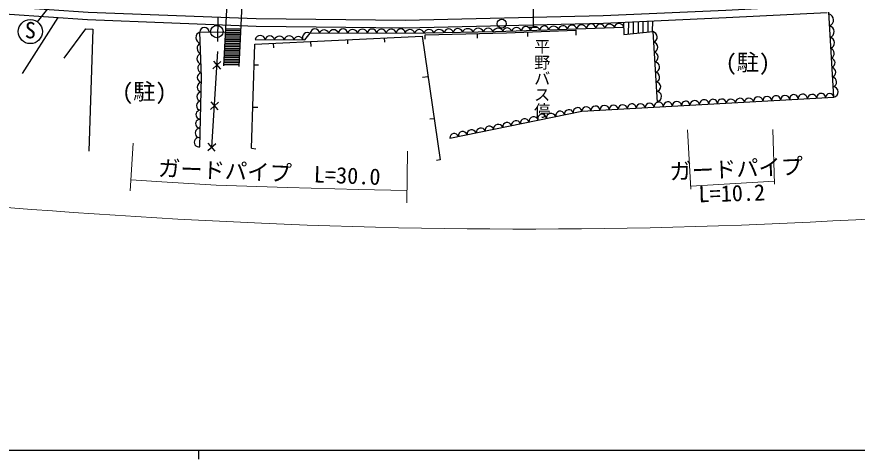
# Model space of a CAD drawing. Units: millimetres at full size, sheet at 1:1000; details may follow other scales. Extents: x 40000 to 680000, y 20000 to 380000.
# Drawn here: x 247625 to 341926, y 204000 to 253676 of the extents above; entities that cross this region are included whole.
import ezdxf
from ezdxf.enums import TextEntityAlignment as Align

# ---------------------------------------------------------------- set-up
doc = ezdxf.new("R2010")
doc.units = ezdxf.units.MM
doc.header["$LTSCALE"] = 1000
for name, color, linetype, lineweight in [('M-BGD', 7, 'Continuous', 25), ('M-BGD-EXST', 7, 'Continuous', 25), ('M-STR-HTXT', 7, 'Continuous', 13), ('M-STR-STR3', 7, 'Continuous', 25), ('M-TTL-BAND', 7, 'Continuous', 25)]:
    doc.layers.add(name, color=color, linetype=linetype, lineweight=lineweight)
doc.layers.add('M-BMK-HTXT', color=7, linetype='Continuous')
doc.styles.add('@ＭＳ ゴシック', font='')
doc.styles.add('ＭＳ ゴシック', font='')
doc.styles.get('@ＭＳ ゴシック').set_extended_font_data('@MS Gothic')
doc.styles.get('ＭＳ ゴシック').set_extended_font_data('MS Gothic')

msp = doc.modelspace()

# ---------------------------------------------------------------- linework, layer by layer
at = {"layer": 'M-BGD'}
for p, q in [((305575, 254669), (305575, 252495)), ((248258, 247310), (252276, 253588)), ((270201, 253648), (270132, 250885)), ((316281, 251757), (316295, 253088)), ((316824, 251807), (316822, 253112)), ((317379, 251858), (317381, 253137)), ((317915, 251908), (317916, 253162)), ((318460, 251959), (318480, 253187)), ((318966, 252006), (318988, 253210)), ((299277, 251787), (299298, 251289)), ((304923, 251958), (304938, 251465)), ((319010, 252010), (319475, 244065)), ((280638, 250340), (280610, 250915)), ((284784, 250648), (284762, 251112)), ((288923, 250819), (288899, 251309)), ((276472, 250183), (276447, 250718)), ((269509, 239026), (270169, 249788)), ((269628, 247849), (270524, 248641)), ((269684, 248685), (270472, 247794)), ((274754, 248247), (274258, 248263)), ((293156, 246899), (293784, 246990)), ((269348, 243281), (270244, 244073)), ((269404, 244117), (270192, 243226)), ((274114, 243546), (274661, 243514)), ((293962, 242201), (294466, 242274)), ((269956, 239421), (269060, 238629)), ((269900, 238585), (269112, 239476)), ((273972, 238934), (274445, 238853)), ((295139, 237624), (294719, 237550))]:
    msp.add_line(p, q, dxfattribs=at)
for points in [[(70099, 288992), (86757, 284922), (102954, 281025), (117586, 277356), (142682, 271426), (159292, 267356), (173163, 264447), (187572, 261879), (207007, 258733), (223721, 256639), (246864, 254804), (255619, 254215), (274497, 253481), (291255, 253293), (313415, 253808), (327168, 254433), (338527, 255008)], [(69895, 288167), (86557, 284096), (102751, 280200), (117385, 276531), (142483, 270600), (159104, 266527), (173001, 263613), (187430, 261041), (206886, 257891), (223635, 255794), (246802, 253956), (255574, 253366), (274476, 252631), (291260, 252443), (313444, 252959), (327209, 253584), (338570, 254159)], [(296223, 240046), (311031, 243079), (339296, 244653), (338741, 254178)], [(315703, 253061), (315748, 251707), (319010, 252010)], [(252950, 249029), (255369, 252318), (256167, 252293), (255693, 238594)], [(268167, 239083), (268335, 246890), (268151, 251953), (271024, 251993)], [(274380, 251140), (279928, 251080), (280562, 251824), (293510, 251879), (301328, 252026), (308288, 252232), (315721, 252507)], [(293459, 251162), (293459, 251648), (302556, 251866), (310363, 252169), (310356, 251628)], [(305050, 252495), (305575, 252495), (306100, 252495)], [(273973, 238941), (274330, 250617), (293129, 251510), (295139, 237624)]]:
    msp.add_lwpolyline(points, dxfattribs=at)
for centre, radius in [((302041, 252898), 500), ((270069, 252016), 700)]:
    msp.add_circle(centre, radius, dxfattribs=at)
for centre, radius, start, end in [((338566, 253312), 713, 291.69228, 74.97889), ((309921, 252226), 529, 9.32461, 174.91314), ((311001, 252192), 570, 16.36526, 167.8725), ((312068, 252348), 520, 4.74667, 179.49109), ((313099, 252313), 520, 12.82684, 171.41092), ((314152, 252287), 565, 18.80189, 165.43587), ((315207, 252408), 524, 10.93064, 173.30711), ((268359, 251342), 645, 108.86797, 255.2996), ((268684, 251954), 534, 1.50413, 180.11006), ((280263, 251316), 589, 59.45476, 203.38761), ((281070, 251818), 508, 1.07223, 179.4221), ((282104, 251646), 557, 19.57564, 160.91868), ((283174, 251649), 575, 19.1319, 161.36243), ((284233, 251789), 519, 5.79035, 174.70397), ((285304, 251682), 576, 16.58931, 163.90502), ((286413, 251731), 569, 12.16899, 168.32534), ((287489, 251779), 525, 8.40536, 172.08896), ((288545, 251750), 548, 11.61485, 168.87948), ((289647, 251716), 583, 14.80356, 165.69076), ((290715, 251813), 506, 6.39334, 174.10098), ((291744, 251706), 551, 17.74527, 162.74905), ((292794, 251703), 553, 18.50967, 161.98466), ((293868, 251664), 589, 23.25904, 158.60414), ((295002, 251574), 675, 30.71832, 151.43503), ((296087, 251801), 519, 15.24296, 166.9104), ((297108, 251818), 534, 15.10748, 167.04588), ((298235, 251665), 678, 27.66042, 154.49294), ((299405, 251814), 593, 18.3168, 163.83655), ((300525, 251807), 590, 21.32016, 160.8332), ((301628, 251804), 595, 24.59213, 158.50544), ((302659, 251910), 510, 19.45436, 163.92849), ((303707, 251854), 609, 25.11158, 158.27128), ((304758, 252068), 502, 8.54518, 174.83768), ((305780, 252039), 537, 14.42921, 168.95365), ((306799, 252145), 500, 6.57148, 176.81137), ((307857, 252040), 584, 19.60672, 163.86764), ((308903, 252180), 499, 10.66003, 173.57773), ((318855, 251399), 630, 290.91427, 75.79381), ((338667, 251998), 672, 290.74455, 75.92661), ((274931, 251004), 568, 12.66896, 166.09174), ((276006, 250980), 542, 14.70057, 164.06013), ((277088, 250906), 596, 19.45607, 159.30462), ((278184, 251009), 543, 8.92671, 169.83398), ((279220, 250936), 523, 16.28095, 162.47975), ((338733, 250744), 648, 291.97526, 74.69591), ((268531, 250128), 680, 119.58711, 244.58046), ((318992, 250250), 567, 285.60023, 81.10785), ((338742, 249573), 617, 298.95801, 67.71315), ((268405, 248965), 573, 106.81031, 257.35725), ((318999, 249139), 583, 291.14979, 75.55829), ((338903, 248514), 536, 291.51087, 75.16029), ((268466, 247903), 536, 110.38813, 253.77943), ((319199, 248032), 562, 277.77091, 88.93717), ((338909, 247436), 610, 294.93274, 71.73842), ((268411, 246857), 540, 100.06379, 260.58236), ((319177, 246906), 578, 286.49794, 80.21014), ((268431, 245778), 557, 101.22219, 256.32193), ((319347, 245821), 531, 276.10032, 90.60776), ((339074, 246343), 548, 286.33729, 80.33387), ((268349, 244718), 521, 95.51657, 262.02754), ((319418, 244735), 558, 275.19577, 91.51231), ((339217, 245233), 585, 277.78622, 88.88495), ((323686, 243705), 558, 11.32606, 175.05126), ((324752, 243843), 519, 3.1456, 183.23172), ((325755, 243923), 488, 0.35942, 186.0179), ((326731, 243952), 489, 3.36343, 183.01389), ((327757, 243864), 550, 18.65594, 167.72138), ((328773, 244029), 495, 7.5932, 178.78412), ((329788, 244003), 532, 16.2796, 170.09772), ((330820, 244175), 523, 3.82855, 182.54877), ((331836, 244238), 495, 3.2012, 183.17612), ((332827, 244312), 500, 0.9829, 185.39442), ((333843, 244330), 516, 5.33232, 181.045), ((334826, 244462), 476, 356.22055, 190.15677), ((335818, 244468), 519, 2.30313, 184.07419), ((336875, 244415), 543, 14.13842, 172.2389), ((337888, 244591), 489, 1.26461, 185.11271), ((338838, 244604), 461, 6.16171, 180.21561), ((268286, 243699), 504, 91.02093, 266.52318), ((310555, 242991), 484, 10.46514, 192.68228), ((311546, 243042), 516, 10.48341, 175.89391), ((312555, 243158), 502, 3.77407, 182.60325), ((313586, 243190), 530, 6.5137, 179.86362), ((314604, 243255), 491, 5.88334, 180.49398), ((315629, 243257), 538, 11.46238, 174.91494), ((316644, 243412), 490, 0.72122, 185.6561), ((317631, 243408), 498, 7.64803, 178.72929), ((318638, 243459), 514, 8.00645, 178.37087), ((319653, 243588), 510, 359.97737, 186.39995), ((320671, 243619), 509, 2.87002, 183.5073), ((321705, 243638), 525, 7.01765, 179.35967), ((322677, 243747), 453, 0.69861, 185.67871), ((268243, 242683), 513, 88.63873, 268.90539), ((305622, 241911), 535, 17.85683, 185.29059), ((306565, 242272), 476, 358.71035, 204.43707), ((307585, 242284), 545, 20.79824, 182.34918), ((308581, 242576), 497, 11.68246, 191.46496), ((309585, 242736), 520, 16.61463, 186.53279), ((268185, 241670), 503, 84.49464, 273.04947), ((301639, 241054), 538, 22.22854, 180.91888), ((302649, 241293), 512, 19.1634, 183.98402), ((303646, 241501), 515, 18.69135, 184.45607), ((304616, 241742), 488, 14.20913, 188.93829), ((268191, 240627), 541, 87.81307, 269.73104), ((296713, 240079), 491, 19.32978, 183.81764), ((297657, 240318), 487, 14.07758, 189.06984), ((298671, 240441), 543, 22.71316, 180.43426), ((299699, 240654), 527, 22.7468, 180.40062), ((300645, 240938), 468, 13.19393, 189.95349), ((268050, 239587), 518, 74.49026, 283.05385)]:
    msp.add_arc(centre, radius, start, end, dxfattribs=at)
at = {"layer": 'M-BGD-EXST'}
msp.add_line((252771, 256741), (249921, 253116), dxfattribs=at)
msp.add_circle((249141, 252014), 1350, dxfattribs=at)
at = {"layer": 'M-STR-HTXT'}
for p, q in [((322871, 240988), (323264, 234312)), ((332470, 241019), (332638, 234884)), ((260689, 239496), (260347, 234121)), ((291376, 232802), (291448, 238586)), ((332629, 235202), (323244, 234650))]:
    msp.add_line(p, q, dxfattribs=at)
msp.add_lwpolyline([(291393, 234173), (285971, 234284), (278016, 234497), (269992, 234769), (264488, 235100), (260426, 235359)], dxfattribs=at)
for centre, radius, start, end in [((309665, 1013965), 784236, 261.98177, 267.47131), ((304452, 895927), 666083, 267.47131, 274.53585)]:
    msp.add_arc(centre, radius, start, end, dxfattribs=at)
at = {"layer": 'M-STR-STR3'}
for p, q in [((271912, 269116), (270825, 248169)), ((273557, 268004), (272523, 248081)), ((271021, 251930), (272723, 251930)), ((271031, 252130), (272733, 252130)), ((271041, 252330), (272744, 252330)), ((270969, 250930), (272671, 250930)), ((270979, 251130), (272681, 251130)), ((270989, 251330), (272692, 251330)), ((271000, 251530), (272702, 251530)), ((271010, 251730), (272712, 251730)), ((270917, 249930), (272619, 249930)), ((270927, 250130), (272629, 250130)), ((270937, 250330), (272640, 250330)), ((270948, 250530), (272650, 250530)), ((270958, 250730), (272661, 250730)), ((270875, 249130), (272578, 249130)), ((270886, 249330), (272588, 249330)), ((270896, 249530), (272598, 249530)), ((270906, 249730), (272609, 249730)), ((270834, 248330), (272536, 248330)), ((270844, 248530), (272546, 248530)), ((270854, 248730), (272557, 248730)), ((270865, 248930), (272567, 248930))]:
    msp.add_line(p, q, dxfattribs=at)
at = {"layer": 'M-TTL-BAND'}
for p, q in [((40000, 205000), (579000, 205000)), ((268000, 205000), (268000, 204000))]:
    msp.add_line(p, q, dxfattribs=at)

# ---------------------------------------------------------------- texts
at = {"layer": 'M-BGD-EXST', "style": 'ＭＳ ゴシック'}
msp.add_text('S', height=1833, rotation=358.508, dxfattribs=at).set_placement((248486, 250722), align=Align.BOTTOM_LEFT)
at = {"layer": 'M-BMK-HTXT', "style": '@ＭＳ ゴシック'}
msp.add_text('平野バス停', height=1320, rotation=270, dxfattribs=at).set_placement((305500, 251261), align=Align.BOTTOM_LEFT)
at = {"layer": 'M-BMK-HTXT', "style": 'ＭＳ ゴシック'}
for p in [(327164, 247090), (259441, 243814)]:
    msp.add_text('(駐)', height=1833, dxfattribs=at).set_placement(p, align=Align.BOTTOM_LEFT)
at = {"layer": 'M-STR-HTXT', "style": 'ＭＳ ゴシック'}
for s, rotation, p in [('ガードパイプ  L=30.0', 357.689, (263423, 235245)), ('ガードパイプ', 2.425, (320922, 234831)), ('L=10.2', 1.679, (324156, 232292))]:
    msp.add_text(s, height=1833, rotation=rotation, dxfattribs=at).set_placement(p, align=Align.BOTTOM_LEFT)

doc.saveas('drawing.dxf')
